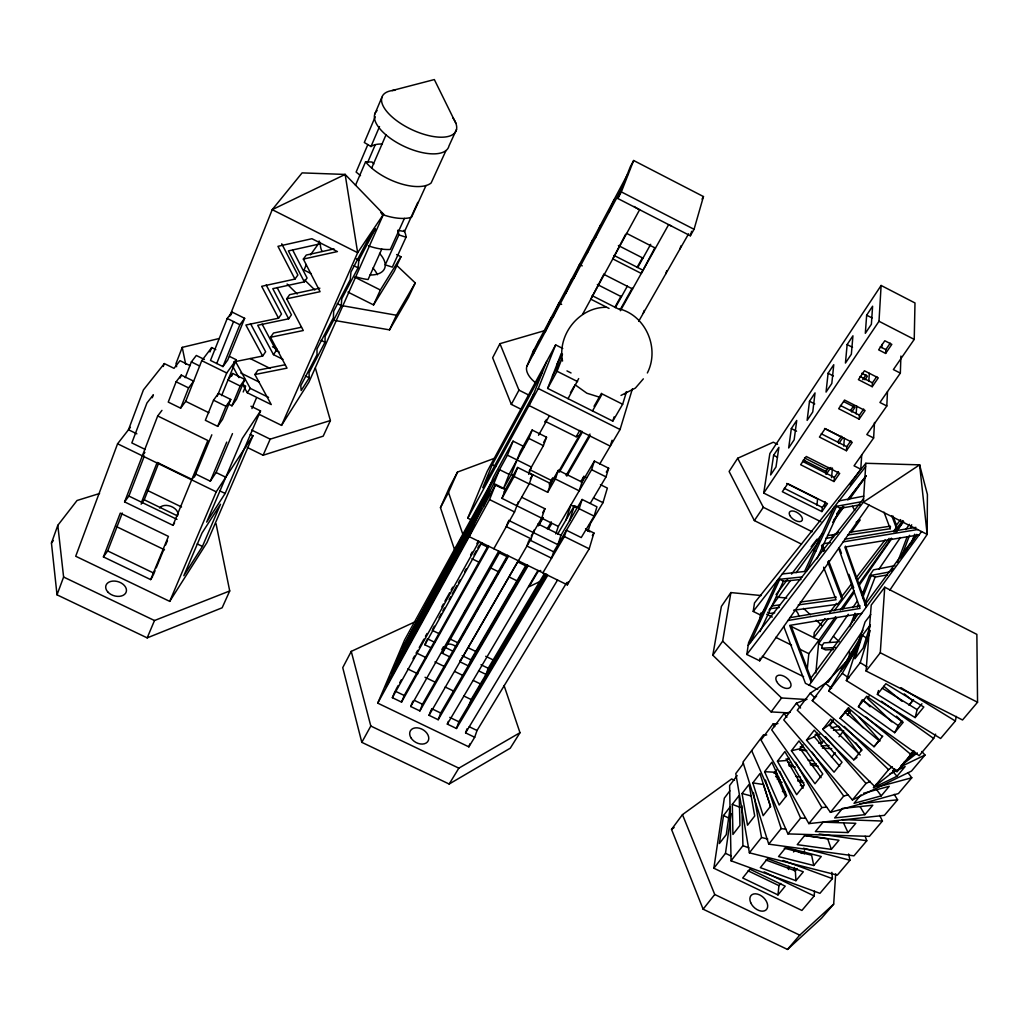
<?xml version="1.0" encoding="UTF-8"?>
<svg xmlns="http://www.w3.org/2000/svg" width="1029" height="1029" viewBox="0 0 1029 1029"><rect width="100%" height="100%" fill="white"/><g stroke="black" fill="none" stroke-linecap="round" stroke-linejoin="round"><path stroke-width="1.5" d="M325.01 342.284L325.138 336.38L341.281 305.626L341.757 298.847L358.053 267.823L358.902 260.105L375.366 228.798L367.675 240.272L350.94 272.08L350.259 279.631L333.692 311.157L333.383 317.768L316.983 348.998L317.022 354.722L300.79 385.669L301.163 390.557L309.24 377.849L309.034 372.768L325.01 342.284L321.112 340.342M849.813 484.685L860.759 469.198L854.057 465.815L873.621 437.994L866.83 434.547L886.805 405.979L879.936 402.48L900.336 373.128L893.391 369.565L914.228 339.403L914.987 302.963L881.12 285.47L769.859 453.557L763.737 493.071L820.885 521.742M900.336 373.128L900.928 356.047M886.805 405.979L887.474 391.715M885.622 353.436L891.821 344.355L884.799 340.753L878.637 349.847L885.622 353.436L885.815 349.628L890.226 343.171M881.802 347.558L881.982 344.419M873.621 437.994L874.509 422.482M763.737 493.071L878.998 321.267L881.12 285.47M872.219 386.698L878.277 377.875L864.424 370.787L858.405 379.65L872.219 386.698L872.451 382.827L876.772 376.537M889.738 590.299L927.18 534.398L927.412 494.46L919.604 464.851L865.839 463.282L863.344 502.216L746.822 654.47L759.698 660.811L869.016 505.072M734.487 780.342L731.645 778.953L682.471 814.634L671.525 829.387L703.116 909.186L787.494 949.433L821.541 918.215L833.683 904.118L835.689 873.801M868.81 381.322L869.338 373.334M860.759 469.198L861.723 455.011M849.157 657.685L849.581 651.37M866.071 670.998L880.284 652.759L884.734 587.212L976.868 634.391L977.55 702.254L962.539 719.978L866.071 670.998L871.229 605.052L884.734 587.212M893.571 531.208L896.246 527.71L896.426 525.15L893.069 516.121M859.151 419.125L865.093 410.532L844.539 400.062L838.674 408.706L859.151 419.125L859.434 415.163L863.665 409.04M866.65 315.17L865.325 333.319L871.383 324.251L872.605 306.205L866.65 315.17L872.09 317.961M847.677 535.067L890.226 528.726L890.407 526.166M856.141 413.877L856.733 406.133M729.895 790.799L724.326 798.157L713.856 868.219L801.9 910.446L814.171 895.95L814.544 891.178M846.417 450.728L852.231 442.354L825.155 428.63L819.431 437.055L846.417 450.728L846.751 446.689L850.893 440.734M843.716 446.11L844.385 438.225M833.31 649.531L825.567 649.916L821.862 648.231L822.094 645.659L823.985 642.868L837.876 641.955M804.202 853.967L804.485 850.79M847.137 344.561L845.439 363.057L851.356 354.22L852.938 335.814L847.137 344.561L852.514 347.313M815.856 672.94L818.891 640.154L835.599 616.628M834.004 481.533L839.703 473.379L806.247 456.49L800.652 464.722L834.004 481.533L834.378 477.443L838.429 471.629M794.208 870.624L794.517 867.473M831.548 477.649L832.461 468.054M807.25 669.352L808.82 653.672L818.891 640.154L790.658 626.172M788.433 869.454L788.754 866.277M824.525 506.255L824.988 501.625M821.888 511.593L827.47 503.644L787.79 483.681L782.336 491.708L821.888 511.593L822.312 507.426L825.49 502.898M825.67 473.97L825.927 471.385L828.628 467.488M777.975 894.921L785.217 886.149L749.794 869.132L742.706 877.994L777.975 894.921L778.94 885.635L780.741 883.435M816.936 505.2L817.592 499.001L786.683 483.463M793.603 610.236L837.619 604.293L841.773 598.852L842.044 596.241L828.577 560.715M828.088 373.244L826.055 392.075L831.818 383.444L833.76 364.716L828.088 373.244L833.4 375.958M809.501 401.246L807.135 420.372L812.756 411.947L815.032 392.911L809.501 401.246L814.749 403.921M791.34 428.578L788.664 447.988L794.156 439.769L796.742 420.449L791.34 428.578L796.549 431.215M759.698 660.811L760.071 658.123M759.646 621.027L760.778 613.078M713.856 868.219L725.484 853.324L731.156 813.605M730.075 808.215L726.268 834.609L719.387 843.523L723.528 815.534L730.307 806.659M746.822 654.47L748.572 642.713L777.95 579.571M765.357 608.641L760.508 615.033L753.215 611.432L754.489 602.93L865.839 463.282M773.615 455.281L770.644 474.961L775.995 466.934L778.889 447.332L773.615 455.281L777.474 457.223M788.42 712.891L771.133 711.914L712.814 655.216L722.667 641.131L730.899 592.575L761.241 595.559M712.814 655.216L721.38 606.428L730.899 592.575M870.753 614.493L865.055 621.992L846.352 680.593L940.609 738.488L955.349 721.02L956.34 716.416M878.496 690.498L877.377 694.395L915.154 717.586L917.135 709.624L921.933 703.772M694.06 229.3L703.463 196.565L633.658 160.511L630.224 166.942L617.812 198.507L690.343 235.782L694.06 229.3L621.349 191.896L633.658 160.511M690.343 235.782L691.642 231.293M680.04 248.851L680.928 245.867M524.185 446.689L513.059 441.145L493.393 477.199L469.185 536.649L567.313 584.858L589.205 548.817L593.926 533.009L585.552 528.855M588.768 526.321L602.994 502.654L607.354 488.08L600.447 484.646M599.714 464.04L620.063 429.517L632.411 388.808M542.875 572.844L564.394 536.559L566.439 530.244L581.244 537.562L594.119 516.134L596.949 506.821L582.131 499.464L560.972 535.273L557.885 544.675L508.648 520.378M590.427 503.065L606.03 476.877L608.653 468.208L594.363 461.069L582.015 482.125L558.348 470.343L549.306 486.138M665.814 273.791L666.741 270.756M588.035 531.286L590.324 523.722M561.268 353.384L547.634 388.435L612.795 421.118L622.648 404.256L626.532 391.689L625.027 394.261M567.313 584.858L568.201 581.938M612.088 440.245L610.261 446.136L529.035 405.516L546.695 361.449M846.352 680.593L860.218 662.663L870.238 630.52M612.795 421.118L614.12 416.886M869.942 626.301L863.112 648.141L854.893 658.817L862.328 635.42L870.405 624.847M643.279 313.266L644.167 310.462M528.7 540.997L526.912 546.052L551.57 558.194L553.666 551.814L579.173 508.725L582.131 499.464M555.789 533.948L558.297 526.424L591.611 469.7L594.363 461.069M569.461 520.893L574.401 505.663L578.349 507.619M586.633 477.765L583.867 476.388L579.198 490.833L555.326 478.974L558.348 470.343M565.976 519.941L570.863 505.02L576.549 507.837M655.01 247.526L641.286 273.444L612.795 258.896L625.619 234.278M491.09 482.858L404.603 639.974L377.733 703.141L468.864 746.861L474.691 737.266L477.019 730.487L566.812 582.491M468.864 746.861L469.893 743.838M521.69 497.264L544.933 508.75L541.691 518.011L531.221 536.148M474.691 737.266L465.584 732.88L466.999 728.828M483.862 680.671L488.209 668.258L544.457 573.539M528.186 565.628L438.187 719.721L429.042 715.322L531.08 538.836L534.244 529.884M478.318 689.842L480.402 683.912L473.301 680.478M529.485 483.283L547.685 492.312L552.753 477.919L549.177 484.17M469.018 705.47L471.128 699.527L545.756 574.002M216.051 523.722L229.724 590.955L222.135 607.792L147.186 637.877L57.019 594.826L51.45 543.029L57.804 525.33L77.046 500.493L99.594 493.496M448.31 721.419L447.332 724.107L456.464 728.493L458.87 721.766L546.592 574.336M568.047 398.673L578.684 378.582M647.357 372.961C659.769 348.754 646.315 315.942 619.471 308.906M469.057 664.76L470.858 659.846L526.359 564.638M57.019 594.826L63.605 577.037L57.804 525.33M130.4 427.305L117.576 443.769L75.709 556.252L169.721 601.373L206.983 542.566L252.941 435.717L250.214 434.379M516.88 505.753L529.176 483.926L532.546 474.858L517.626 467.449L504.069 491.926M529.15 471.115L543.402 445.673L546.54 437.222L532.147 430.032L520.34 451.448L511.349 474.408L503.322 488.929L509.059 474.369L528.88 438.431L532.147 430.032M493.817 548.74L514.564 511.94L518.359 501.818M528.674 474.356L531.401 467.089L507.413 455.165L513.059 441.145M438.187 719.721L440.695 713.02L527.17 564.792M468.607 665.995L459.873 661.763L460.799 659.306M910.755 544.534L914.64 534.205M508.172 521.626L506.294 526.616L531.08 538.836M897.507 562.348L907.128 536.804M910.536 527.787L911.668 524.79M902.33 554.49L909.546 535.324M163.251 366.478L164.344 363.571L174.017 368.331L179.998 360.664L190.043 365.617M152.241 397.734L153.36 394.789L146.941 403.008L131.828 442.92L145.256 449.467M604.074 273.791L590.813 299.182L609.052 308.443M429.042 715.322L431.087 709.984M219.241 338.502L182.236 347.365L175.998 363.597L176.615 366.697M103.415 556.908L120.277 513.124L168.422 536.392L150.646 579.597L103.415 556.908L107.685 550.927L122.297 513.072M174.57 522.938L172.975 525.317L124.599 501.895L157.694 415.96L161.952 410.365M853.954 620.333L856.257 614.339M862.611 597.862L871.28 575.378L889.558 571.944M864.72 604.1L875.1 577.128L887.371 574.877M124.599 501.895L128.869 496.055L144.317 456.053M180.628 408.166L188.603 387.92L193.671 381.167L181.258 375.07L176.113 381.785L168.242 402.095L180.628 408.166L185.709 401.336L201.761 360.652L211.678 347.583L215.781 349.616M547.634 388.435L557.049 371.263L561.757 359.07L552.432 376.112M849.813 626.622L854.996 613.181M857.298 607.213L858.443 604.229M861.903 595.276L869.389 575.854L873.441 569.886L894.844 565.654M180.139 377.952L181.258 375.07M558.297 526.424L501.972 498.37L514.114 476.466L517.626 467.449M185.207 377.682L191.368 361.912L196.32 355.468L204.411 359.455M412.835 701.199L410.712 706.511L419.883 710.923L422.482 704.26L507.696 555.236M449.892 656.926L442.393 653.299L444.772 647.202L453.48 651.421M141.5 502.293L157.154 462.445L191.561 479.205M501.972 498.37L505.535 489.264L495.656 484.376L475.488 521.176M141.114 504.146L144.24 499.785L158.723 462.986M209.942 351.944L211.678 347.583M227.229 318.45L210.495 360.433L222.933 366.568L227.756 359.983L244.658 318.308L232.104 312.07L227.229 318.45L239.873 324.727L244.658 318.308M472.067 520.288L467.758 518.166L538.283 388.512L555.647 344.895L562.76 348.484M609.014 212.411L614.133 199.536M229.608 316.43L272.222 209.659L302.102 172.885L345.152 174.441L383.56 214.148L308.906 382.171L281.547 425.376L258.755 414.16M230.946 314.951L232.104 312.07M216.72 363.507L233.544 321.588M377.733 703.141L489.547 499.592L495.656 484.376M595.444 237.828L600.73 224.682M222.933 366.568L239.873 324.727M484.016 500.21L399.509 654.74L396.847 661.004L493.637 484.144L499.502 469.636L509.059 474.369M587.109 253.443L592.485 240.143M213.53 400.191L205.35 420.295L217.685 426.353L222.508 419.408L230.766 399.445L218.418 393.361L213.53 400.191L225.968 406.314L230.766 399.445M483.63 506.319L489.688 491.36M217.248 396.229L226.727 372.974L236.284 359.764L229.454 356.381M573.976 278.036L579.494 264.479L582.234 265.868M404.23 695.488L395.097 691.089L392.358 697.688L401.542 702.112L404.23 695.488L488.183 545.64M431.138 647.846L424.874 644.81L426.855 639.961M221.608 395.612L236.284 359.764M231.538 376.267L232.708 373.437L244.799 379.405L236.58 399.149L231.949 405.812L227.923 403.831M565.899 293.149L571.519 279.451M172.975 525.317L207.858 440.515L157.694 415.96M153.244 575.121L155.019 570.799M156.215 567.918L163.907 549.216M165.682 544.907L167.457 540.585M194.455 476.954L211.82 434.804M217.685 426.353L225.968 406.314M553.19 316.958L558.94 303.028L561.641 304.404M542.424 372.099L492.286 464.619L482.742 487.746L533.601 394.12M231.949 405.812L240.181 385.991L244.799 379.405M467.758 518.166L487.129 471.488L555.647 344.895M545.37 331.608L551.197 317.537M243.204 391.959L245.661 386.081L242.78 384.653M533.048 354.658L539.016 340.393M191.664 479.861L195.651 474.035L210.315 481.186L226.727 442.11M535.286 382.556A22.561 11.808 28.6 0 1 526.989 366.028L533.009 351.661L626.61 176.152A23.873 9.93 28.8 0 1 628.269 174.12M210.315 481.186L216.103 472.517L232.477 433.608M147.186 637.877L154.491 620.526L229.724 590.955M306.346 264.543L304.018 270.061L311.118 273.611M374.762 114.142L381.888 97.331M375.225 116.791L364.305 142.504L370.98 146.542A31.963 14.573 24.9 0 1 382.376 144.034M169.721 601.373L216.231 491.823L252.941 435.717M251.951 408.577L256.311 398.3M367.867 144.523L356.124 172.062L360.51 175.637M370.98 146.542L379.521 126.58M355.494 185.336L365.565 161.823L372.074 162.003A31.963 14.573 24.9 0 0 373.823 163.997M202.43 546.425L220.515 504.261L202.006 533.035L183.831 575.713L202.43 546.425L197.259 543.929M260.53 410.944L242.317 438.431L206.662 522.102L225.145 493.47L260.53 410.944L250.96 406.236M367.829 162.042L375.289 144.665M371.675 168.061L385.991 134.889M247.282 447.461L263.128 455.23L270.177 439.151L330.399 420.539L315.376 368.06M281.547 425.376L357.655 252.697L383.56 214.148L380.704 212.694M462.355 536.469L454.779 550.335L440.463 507.657L449.57 487.103L457.519 472.067L494.885 458.149M440.463 507.657L448.49 492.479L457.519 472.067M381.772 249.108L368.086 279.528A38.497 19.474 24.3 0 1 356.806 277.071M404.41 218.405L390.325 249.468A38.973 19.088 24.5 0 1 368.459 245.867M397.901 230.779A31.179 15.268 24.5 0 1 398.866 234.895L385.245 264.865L392.345 267.116L406.031 237.21A38.973 19.088 24.5 0 0 403.973 230.303M417.825 202.366L404.551 231.499L397.696 230.316M425.993 185.542L411.536 217.26A39.462 18.663 24.7 0 1 381.875 214.341M348.008 292.12L373.553 304.918L380.37 290.011L400.95 256.735L396.654 254.575M445.969 150.581L431.138 182.982A39.964 18.226 24.9 0 1 399.445 183.329A39.964 18.226 24.9 0 1 365.565 161.823M456.516 129.448L448.991 145.886A40.478 17.75 25.1 0 1 402.776 145.719A40.478 17.75 25.1 0 1 377.064 110.592M861.517 635.806L828.731 690.948L919.18 755.685L933.65 738.462L935.631 734.14M400.95 256.735L394.261 271.296L373.553 304.918M330.399 420.539L323.196 436.155L263.128 455.23M834.378 506.873L804.562 571.468L782.284 573.976M806.595 571.108L836.487 506.294L861.106 501.805M817 558.747L840.217 508.326L860.347 504.763M760.019 631.626L783.416 581.218L800.961 579.481M750.334 642.623L779.789 579.263L801.977 576.973M334.399 320.418L389.541 329.872L396.397 315.234L415.266 282.936L396.808 265.482M415.266 282.936L408.539 297.24L389.541 329.872M898.188 725.625L862.173 699.887L858.43 706.756L894.677 732.687L898.188 725.625L901.957 721.007M543.659 330.926L499.94 343.673L492.647 357.77L511.323 404.384L521.188 409.31M414.867 621.902L351.249 651.383L342.747 667.654L361.809 742.333L449.171 784.034L510.255 748.199L519.992 732.699L504.069 685.546M526.989 366.028L621.645 188.77A24.259 10.251 28.8 0 0 621.336 190.121M617.812 198.507L621.349 191.896M511.323 404.384L518.963 390.145L499.94 343.673M582.555 314.334L639.626 209.723A24.259 10.251 28.8 0 1 634.108 206.482M488.749 488.582L402.133 648.54L486.395 494.37M487.579 491.463L507.413 455.165M557.113 364.073L562.503 354.195M479.18 512.095L394.171 667.332L391.457 673.712L476.723 518.14M474.24 524.237L388.718 680.169L385.952 686.69L471.732 530.411M361.809 742.333L370.813 726.037L351.249 651.383M395.882 689.687L398.21 685.468M399.767 682.664L401.323 679.86M413.002 658.792L414.571 655.987M416.128 653.171L417.684 650.367M419.24 647.563L423.909 639.138M425.466 636.321L427.022 633.517M441.814 606.84L443.37 604.036M444.94 601.219L449.609 592.794M451.165 589.99L452.721 587.186M470.626 554.888L472.182 552.071M476.864 543.646L478.421 540.842M544.958 422.237L546.515 419.446M392.358 697.688L479.051 541.486M538.54 435.267L549.409 415.703M432.785 628.976L434.341 626.172M438.997 617.799L441.325 613.606M442.882 610.802L444.438 608.01M449.107 599.624L450.651 596.833M452.207 594.042L456.876 585.655M458.432 582.864L459.976 580.06M464.645 571.674L466.201 568.883M473.97 554.914L476.298 550.721M477.855 547.917L479.411 545.126M424.874 644.81L481.778 542.566M615.033 306.964L621.092 296.082M637.054 267.45L642.533 257.636M615.355 307.658L627.407 286.049M637.787 267.424L650.688 244.31M570.439 392.795L574.105 386.248M543.556 442.547L546.54 437.222M620.101 309.832L632.256 288.146M620.397 310.719L668.644 224.631A24.207 10.226 29.3 0 0 671.513 226.007M401.542 702.112L488.891 546.322M530.257 478.935L532.546 474.858M441.827 649.595L443.409 646.804M410.712 706.511L498.731 551.158M464.478 612.448L466.047 609.67M477.868 588.807L479.45 586.028M442.393 653.299L500.107 551.57M702.035 199.099L703.463 196.565M638.662 321.357L688.607 233.827M455.86 647.267L457.442 644.488M459.037 641.71L461.416 637.556M462.999 634.777L464.581 632.012M466.176 629.233L468.555 625.066M470.137 622.301L474.896 613.979M476.491 611.2L478.073 608.435M480.453 604.267L482.048 601.502M483.63 598.724L489.187 589.012M490.769 586.247L495.528 577.925M497.123 575.147L498.705 572.368M501.084 568.214L502.666 565.435M504.261 562.67L506.641 558.503M545.151 421.285L576.15 436.772L579.79 430.418M594.042 406.314L601.476 393.31M419.883 710.923L508.558 555.994M592.485 410.931L602.197 393.966L622.648 404.256M554.682 478.524L556.277 475.732M558.67 471.552L581.822 431.164M547.685 492.312L555.326 478.974M559.377 472.118L582.247 432.244M542.656 512.699L544.933 508.75M566.091 475.449L589.99 434.071M538.874 524.507L542.875 517.587M566.85 476.118L590.029 436.013M459.873 661.763L518.384 560.561M538.424 525.896L543.235 517.587M859.82 641.916L848.771 660.978L840.719 671.461L852.668 650.933L859.729 641.71M828.731 690.948L842.275 673.326L859.035 644.386M547.274 528.765L551.287 521.87M469.417 664.605L527.517 565.05M548.496 529.099L551.724 523.568M580.793 481.662L583.867 476.388M557.679 534.038L574.401 505.663M447.332 724.107L537.987 570.439M606.313 472.131L608.653 468.208M484.685 679.294L507.657 640.694M509.304 637.941L515.863 626.905M517.51 624.153L519.967 620.011M521.613 617.259L547.055 574.516M456.464 728.493L547.762 575.25M465.584 732.88L557.538 580.06M592.357 535.607L593.926 533.009M449.171 784.034L458.844 768.149L519.992 732.699M777.564 444.348L773.319 442.2L737.677 458.278L729.111 471.475L754.36 520.584L801.501 544.148M150.646 579.597L152.652 576.562M828.216 682.15L862.984 630.237M754.36 520.584L763.338 507.297L737.677 458.278M862.765 379.688L866.032 374.878M829.387 642.045L848.269 614.274M852.758 607.663L857.26 601.052M862.649 593.116L864.45 590.466M878.843 569.307L900.414 537.55M905.816 529.613L909.417 524.327M864.952 379.765L867.421 376.151L861.749 373.257M850.443 410.61L853.658 405.928M851.742 412.024L854.97 407.33L843.947 401.722M285.329 364.716L257.88 370.196L254.883 374.53L271.257 404.577L247.243 392.731L250.253 388.357L235.229 360.986M282.962 359.353L273.457 354.632L276.248 350.58L262.086 324.096M837.645 441.943L841.568 436.232M838.867 443.486L842.815 437.762L824.538 428.488M902.459 555.634L907.012 549.036M910.665 543.762L916.132 535.839M826.441 473.97L830.943 467.462M836.86 617.451L818.557 643.768L822.171 645.556M842.352 609.567L854.237 592.46M858.816 585.887L891.757 538.527M896.336 531.954L903.655 521.433M233.66 361.925L262.639 356.047L265.636 351.764L250.51 323.659M273.457 354.632L257.713 325.267L288.66 318.797L291.426 314.835L277.097 287.528M254.883 374.53L287.014 368.138L270.524 337.268L273.508 333.036L301.471 327.248M891.101 571.121L892.953 568.51M900.349 558.027L916.054 535.775M262.639 356.047L245.892 325.035L278.537 318.193L281.496 314.012L266.202 285.007M288.66 318.797L272.801 288.66L304.327 281.856L307.066 277.997L292.648 249.957M833.927 519.761L838.391 513.471M840.178 510.963L842.867 507.181M840.243 610.094L854.173 590.505M858.816 583.97L891.307 538.231M895.95 531.697L903.385 521.253M232.708 373.437L228.001 379.984L240.181 385.991M270.524 337.268L303.285 330.528L286.667 298.809L289.625 294.68L319.865 288.21M278.537 318.193L261.662 286.319L294.937 279.103L297.883 275.026L281.74 243.796M851.022 532.675L860.231 519.928L856.192 522.205M310.424 254.87L318.797 243.32M768.946 610.158L790.504 580.446M796.124 572.703L819.56 540.418M832.68 522.333L843.921 506.834M849.542 499.091L865.479 477.134M286.667 298.809L320.07 291.683L303.349 259.076L306.282 255.063L334.039 248.928M809.193 685.173L921.56 531.556M810.672 678.433L858.07 614.107M864.707 605.103L916.852 534.36M142.336 455.834L144.896 452.4M771.133 711.914L781.551 697.971L806.775 699.527M743.44 763.389L735.786 773.564L749.382 852.809L837.336 875.113L849.993 860.218L848.578 854.031M777.911 723.606L773.152 723.901L761.01 740.005L808.858 823.612L884.4 815.354L897.584 799.803L894.201 794.337M737.163 775.57L729.612 785.564L731.053 860.797L819.946 893.326L832.41 878.637L831.895 872.322M790.272 712.107L784.072 713.419L771.699 729.831L830.416 812.331L898.433 793.552L911.784 777.77L907.938 772.676M806.71 699.09L796.407 703.231L783.764 719.927L852.411 799.945L911.488 771.068L924.994 755.042L921.791 751.479M776.02 594.595L787.674 579.263M791.545 574.143L822.595 533.266M837.143 514.101L842.97 506.435M847.819 500.043L866.251 475.771M828.281 618.532L813.785 637.62L814.286 632.552L824.949 618.596M834.069 610.904L852.424 586.723M857.247 580.369L889.12 538.386M893.944 532.019L902.639 520.571M828.577 681.147L810.196 693.224L797.269 710.229L874.65 786.413L895.976 769.653M829.811 612.255L836.603 603.367M841.452 597.026L851.15 584.331M855.999 577.989L885.12 539.929M895.796 525.973L900.645 519.619M732.314 804.382L739.195 795.366L739.954 825.399L732.931 834.455L732.314 804.382L740.456 807.431M914.099 750.99L896.966 771.673L812.267 700.608L825.49 683.295L847.587 660.271M742.05 793.526L749.061 784.355L754.707 816.01L747.543 825.207L742.05 793.526L751.337 795.996M752.816 782.889L759.955 773.564L770.502 806.337L763.171 815.675L752.816 782.889L763.415 784.522L770.592 806.826M764.611 771.699L771.904 762.206L786.658 795.533L779.185 805.025L764.611 771.699L774.863 772.226L776.689 769.859M51.45 543.029L53.379 540.521M777.448 761.228L784.883 751.569L804.292 785.024L796.652 794.671L777.448 761.228L787.069 760.457L788.934 758.051M791.417 750.746L799.006 740.919L822.776 773.962L814.968 783.751L791.417 750.746L800.215 748.675L803.057 744.996M811.135 546.785L817.039 539.17M836.693 513.793L841.606 507.451M848.488 498.563L866.186 475.732M753.215 611.432L865.621 466.613M806.517 740.147L814.273 730.166L842.031 762.232L834.043 772.174L806.517 740.147L814.299 736.79L817.206 733.06M822.737 729.355L830.673 719.194L861.929 749.755L853.761 759.852L822.737 729.355L829.335 724.763L833.284 719.695M829.503 725.677L833.271 720.866M840.063 718.255L845.298 712.48L879.075 740.713L874.02 746.707L840.063 718.255L848.166 707.926L882.355 736.455M845.298 712.48L848.886 707.913M818.801 743.272L821.939 743.041L823.792 740.687M731.053 860.797L742.938 845.671L741.87 805.72M748.173 645.363L863.575 498.666M847.343 715.168L850.25 711.489M858.43 706.756L866.714 696.26L903.192 722.281L894.677 732.687M869.248 695.823L867.293 698.292L891.86 721.908M838.944 736.777L843.716 730.757M703.116 909.186L714.743 894.497L682.471 814.634M749.382 852.809L761.537 837.465L753.434 792.459M877.377 694.395L885.853 683.719L923.836 707.013L915.154 717.586M164.344 363.571L143.417 389.914L128.484 429.749L136.87 433.839M831.471 757.37L835.239 752.636M896.966 771.673L913.353 751.286L911.475 753.64M865.157 836.268L866.791 840.744L853.954 855.858L768.727 844.153L781.178 828.577L765.447 780.008M751.646 750.565L787.905 833.902L800.626 818.106L805.437 818.274M808.858 823.612L821.875 807.585L826.609 807.096M874.02 746.707L882.766 736.172M913.508 699.63L908.993 705.187L911.784 701.907M793.552 851.986L795.481 849.62M830.416 812.331L843.716 796.06L848.359 794.812M852.411 799.945L866.006 783.442L870.328 781.371M795.931 880.695L803.315 871.807L767.57 858.662L760.328 867.653L795.931 880.695L795.353 870.83L797.179 868.617M861.029 794.877L854.031 803.34L881.236 795.867L889.249 786.31L863.55 793.256M876.438 784.085L873.377 787.764L896.992 776.252L905.121 766.554L889.853 773.924M874.65 786.413L888.554 769.679L892.297 766.759M813.759 865.518L821.271 856.501L785.937 847.433L778.541 856.565L813.759 865.518L811.637 855.24L784.214 848.218M894.407 768.985L892.567 771.197L895.011 769.28M831.342 849.375L838.982 840.23L804.768 835.394L797.231 844.655L831.342 849.375L827.702 838.841L804.537 835.574M848.025 832.564L855.781 823.29L823.097 822.158L815.405 831.548L848.025 832.564L843.703 823.29M903.552 762.579L912.093 755.865L915.18 752.173M864.887 814.659L872.772 805.244L842.507 808.395L834.673 817.926L864.887 814.659L860.154 806.762M879.654 815.341L882.419 821.039L869.402 836.358L787.905 833.902M787.494 949.433L799.739 935.142L833.683 904.118M643.344 378.852L635.395 388.074L621.014 395.419M812.267 700.608L816.602 696.067M840.989 667.834L846.455 662.136M900.992 765.717L917.289 752.906M910.601 753.627L913.032 751.723M853.761 759.852L857.003 757.434M671.525 829.387L674.124 827.483M831.921 535.916L838.661 532.109M900.529 766.824L924.994 755.042M540.366 581.334L529.035 586.736L537.858 571.79L540.688 570.465M576.15 436.772L580.51 435.126M877.75 786.915L911.784 777.77M392.088 90.565L434.341 79.567L455.898 123.339M830.93 727.966L838.661 726.204L858.752 753.331M303.349 259.076L337.422 251.565L311.903 238.715L277.959 246.33L294.937 279.103M845.015 711.618L849.658 710.602M839.021 500.879L863.743 496.171M789.796 617.696L860.141 605.888M844.873 539.183L915.939 527.375M787.995 620.487L860.064 608.422L838.661 548.316M861.685 613.413L789.706 625.4L811.289 682.304L811.469 679.68L791.069 625.851M843.175 541.884L917.572 529.549M919.154 534.836L844.86 547.081L866.174 607.277M827.509 535.569L836.937 534.154M849.53 532.276L888.837 526.398M825.618 538.347L833.503 537.177M824.113 543.556L830.403 542.63M771.917 605.952L779.763 604.872M800.189 602.081L836.32 597.142M769.924 608.756L779.365 607.47M798.26 604.898L836.024 599.753L823.612 567.198M774.734 612.795L770.026 613.425L767.608 612.242M605.991 307.285C579.018 307.298 557.242 334.734 562.541 361.038M859.729 803.688L897.584 799.803M800.343 747.607L803.533 747.363M821.091 746.051L829.078 745.459M833.464 730.307L841.465 729.767M815.212 734.577L819.933 734.243M821.862 648.231L835.702 647.485M833.799 821.644L838.442 821.811M842.327 819.598L882.419 821.039M788.163 762.386L791.301 762.566M810.132 763.608L816.409 763.955M785.924 759.016L789.102 759.196M808.189 760.277L812.961 760.547M799.559 750.012L805.939 750.398M800.459 750.205L806.8 750.591M800.279 746.758L803.43 746.951M822.325 748.109L831.779 748.688M766.721 734.95L763.544 734.757L742.951 762.142L768.727 844.153M777.204 597.129L786.786 598.068M781.178 828.577L785.924 829.258M819.225 833.992L866.791 840.744M775.634 776.625L778.799 777.127M797.848 780.111L802.62 780.857M773.589 772.882L776.728 773.371M795.61 776.342L800.33 777.088M789.153 766.078L795.417 767.081M810.389 764.933L818.158 766.181M788.613 764.894L793.346 765.653M342.618 305.742L396.397 315.234M600.267 397.413L586.864 393.219L574.954 384.692M761.537 837.465L767.75 839.059M803.443 848.243L849.993 860.218M782.4 791.468L785.487 792.291M777.114 779.094L780.214 779.931M800.318 785.346L803.405 786.182M778.992 781.564L782.066 782.387M797.797 781.011L803.881 782.657M398.866 234.895L406.031 237.21M742.938 845.671L748.906 847.87M783.198 860.501L832.41 878.637M765.859 859.987L795.353 870.83M871.28 575.378L875.1 577.128M63.605 577.037L154.491 620.526M370.813 726.037L458.844 768.149M714.743 894.497L799.739 935.142M107.685 550.927L153.231 572.844M414.661 700.505L422.482 704.26M431.601 708.647L440.695 713.02M449.789 717.393L458.87 721.766M469.237 726.744L477.019 730.487M725.484 853.324L731.195 856.064M764.097 871.885L814.171 895.95M748.096 870.817L778.94 885.635M416.462 652.991L426.405 657.801M434.933 661.917L444.875 666.728M454.831 671.538L463.359 675.667M723.528 815.534L728.879 818.106M798.092 851.523L802.067 853.453M116.084 526.424L164.511 549.795M407.754 668.94L417.838 673.815M425.041 677.288L435.126 682.15M445.197 687.012L453.84 691.179M463.925 696.041L471.128 699.527M147.031 490.228L181.541 506.975M432.219 630.327L439.447 633.838M449.57 638.752L458.252 642.958M468.375 647.871L477.057 652.077M485.727 656.296L492.955 659.808M144.24 499.785L177.49 515.902M427.344 638.752L434.817 642.379M462.175 655.64L470.858 659.846M480.98 664.747L488.209 668.258M128.869 496.055L176.975 519.375M478.575 670.818L486.048 674.432M219.859 490.897L225.145 493.47M117.576 443.769L216.231 491.823M216.103 472.517L225.775 477.237M176.113 381.785L188.603 387.92M251.668 430.058L270.177 439.151M480.363 543.544L487.553 547.081M499.039 552.727L507.67 556.959M517.728 561.911L526.359 566.143M185.709 401.336L208.887 412.732M471.912 558.734L479.064 562.233M490.486 567.828L499.052 572.034M509.046 576.935L517.613 581.128M240.773 373L259.179 382.093M775.737 637.324L791.558 645.144M798.748 648.694L808.82 653.672M489.547 499.592L514.564 511.94M564.394 536.559L589.205 548.817M538.013 523.941L560.972 535.273M201.761 360.652L226.727 372.974M250.253 388.357L268.543 397.374M191.368 361.912L199.523 365.938M529.15 539.736L553.666 551.814M762.257 656.335L803.598 676.696M817.708 689.379L805.437 683.333L783.776 626.507M492.286 464.619L496.081 466.497M511.349 474.408L514.011 475.72M514.114 476.466L529.176 483.926M579.173 508.725L594.119 516.134M305.381 375.945L309.24 377.849M250.176 358.555L270.125 368.433M766.656 614.287L772.303 617.078M493.637 484.144L501.933 488.248M585.861 529.781L589.964 531.813M593.489 497.933L602.994 502.654M530.064 469.867L551.647 480.594M528.52 472.607L550.734 483.63M272.505 346.773L276.788 348.908M276.248 350.58L279.116 352.008M812.923 549.859L815.778 551.287M528.88 438.431L543.402 445.673M591.611 469.7L606.03 476.877M354.671 277.11L380.37 290.011M538.283 388.512L620.063 429.517M763.338 507.297L812.164 531.761M518.963 390.145L528.88 395.11M337.319 303.645L341.281 305.626M356.163 258.729L358.902 260.105M566.966 370.903L571.044 372.961M354.027 265.791L358.053 267.823M557.049 371.263L577.603 381.605M784.304 488.338L822.312 507.426M804.472 457.931L827.136 469.365M803.34 459.976L825.927 471.385M802.543 461.378L834.378 477.443M597.334 284.493L621.439 296.751M592.164 295.645L618.712 309.124M821.283 433.788L846.751 446.689M614.081 255.449L642.456 269.945M604.255 274.55L632.578 288.982M840.41 405.477L859.434 415.163M880.284 652.759L977.55 702.254M626.7 233.429L655.46 248.156M618.39 245.545L642.984 258.125M860.077 376.498L872.451 382.827M878.998 321.267L914.228 339.403M880.245 346.773L885.815 349.628M779.789 579.263L783.416 581.218M836.487 506.294L840.217 508.326M862.328 635.42L867.37 638.507M860.218 662.663L867.023 666.831M900.992 687.668L955.349 721.02M882.303 688.247L917.135 709.624M852.668 650.933L855.086 652.643M842.275 673.326L848.796 677.982M881.429 701.238L933.65 738.462M904.272 693.868L912.71 700.813M883.847 686.317L902.021 701.302M825.49 683.295L831.599 688.401M865.878 716.956L911.154 754.694M803.533 608.371L810.44 614.815M816.203 620.191L821.952 625.568M833.464 636.321L839.227 641.697M896.465 716.197L902.24 721.728M863.215 700.144L870.122 706.794M909.945 753.794L912.093 755.865M722.667 641.131L781.551 697.971M810.196 693.224L814.736 697.662M844.269 726.461L888.554 769.679M829.335 724.763L860.231 755.029M304.674 280.029L314.835 289.972M287.091 284.03L297.175 293.972M859.279 717.406L880.117 740.919M847.201 709.869L863.035 727.76M893.133 771.866L896.992 776.252M796.407 703.231L800.562 708.016M825.49 736.751L866.006 783.442M814.299 736.79L839.728 766.245M855.974 742.989L861.62 750.591M876.502 789.449L881.236 795.867M784.072 713.419L786.876 717.303M812.035 752.16L843.716 796.06M800.215 748.675L821.052 777.692M816.769 734.423L821.939 743.041M773.152 723.901L774.747 726.641M795.507 762.309L821.875 807.585M787.069 760.457L803.122 788.188M852.398 506.294L854.752 510.384M232.876 366.658L238.921 377.643M242.703 384.499L247.243 392.731M304.327 281.856L288.364 250.922L320.482 243.757L319.093 240.992M779.815 771.313L800.626 818.106M774.863 772.226L785.719 796.768M822.403 544.431L824.653 550.361M821.528 545.511L823.779 551.428M827.715 561.808L841.773 598.852M884.027 512.185L890.226 528.726M891.757 515.658L896.246 527.71M839.844 548.869L841.452 553.37M848.925 574.375L853.736 587.881M845.491 546.129L866.225 604.73M448.49 492.479L463.114 535.08M182.236 347.365L185.709 364.343M372.935 268.08A30.613 15.718 24.1 0 1 377.386 274.704M379.534 253.404A30.793 15.576 24.3 0 1 369.951 275.013M452.657 117.525A40.736 17.506 25.2 0 1 438.624 137.127A40.736 17.506 25.2 0 1 388.563 113.512A40.736 17.506 25.2 0 1 394.93 90.282M322.013 251.398A38.497 19.474 24.3 0 1 320.366 244.362M159.598 507.992A9.917 6.444 19.4 0 1 170.955 506.371A9.917 6.444 19.4 0 1 177.953 515.014M804.421 460.555A7.216 3.537 33.7 0 1 805.887 461.699M447.293 644.128A9.583 6.393 29.8 0 1 456.156 646.598M533.009 351.661A22.226 11.46 28.6 0 1 534.836 349.255M795.584 610.364A8.245 4.54 36.1 0 1 798.671 616.41M919.604 464.851L863.344 502.216L927.18 534.398L919.604 464.851M345.152 174.441L272.222 209.659L357.655 252.697L345.152 174.441M750.668 902.626A10.419 6.804 43.1 0 0 766.052 909.932A10.419 6.804 43.1 0 0 759.621 894.896A10.419 6.804 43.1 0 0 750.668 902.626M107.698 591.842A10.637 7.319 17.3 0 0 125.589 593.231A10.637 7.319 17.3 0 0 114.952 581.089A10.637 7.319 17.3 0 0 107.698 591.842M789.848 515.542A7.576 3.897 34.4 0 0 801.308 521.253A7.576 3.897 34.4 0 0 796.317 512.069A7.576 3.897 34.4 0 0 789.848 515.542M410.893 737.716A10.226 7.28 30.4 0 0 427.447 741.948A10.226 7.28 30.4 0 0 419.33 728.185A10.226 7.28 30.4 0 0 410.893 737.716M776.586 681.365A8.746 5.042 37.4 0 0 789.693 687.771A8.746 5.042 37.4 0 0 784.059 676.272A8.746 5.042 37.4 0 0 776.586 681.365"/></g></svg>
